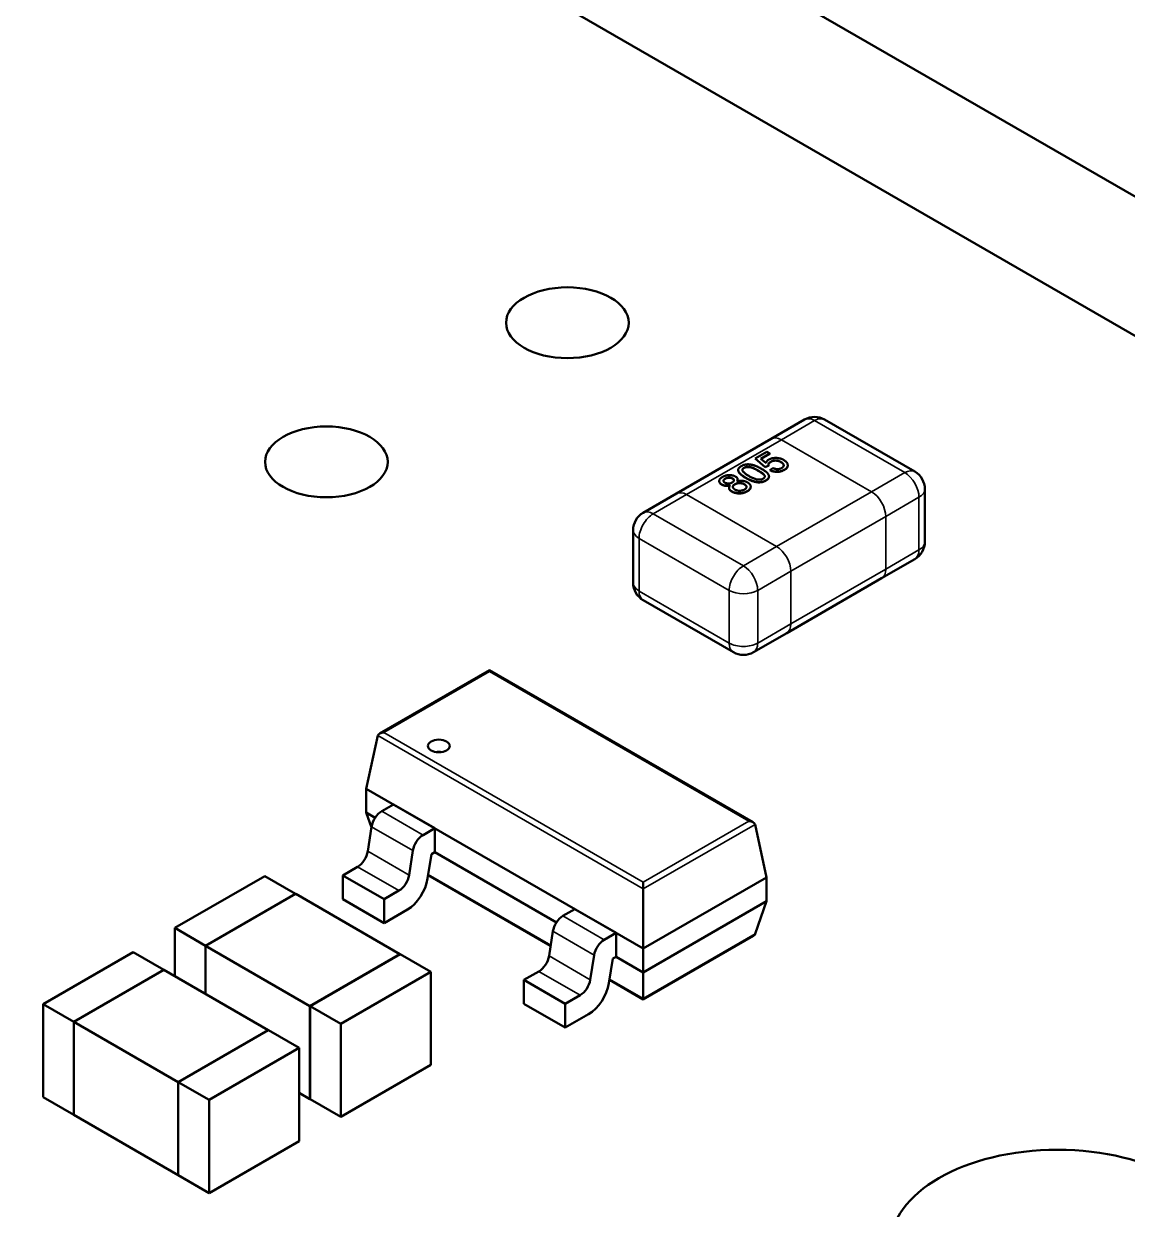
# Model space of a CAD drawing. Header units: millimetres. Extents: x -106 to 841, y -50 to 594.
# Drawn here: x 612.36 to 620.58, y 244.85 to 253.69 of the extents above; entities that cross this region are included whole.
import ezdxf

# ---------------------------------------------------------------- set-up
doc = ezdxf.new("R2010")
doc.units = ezdxf.units.MM
doc.layers.add('Visible (ISO)', color=7, linetype='Continuous', lineweight=50)
doc.layers.add('Visible Narrow (ISO)', color=7, linetype='Continuous', lineweight=35)

msp = doc.modelspace()

# ---------------------------------------------------------------- linework, layer by layer
at = {"layer": 'Visible (ISO)'}
for p, q in [((606.7488, 260.4185), (626.7689, 248.8599)), ((626.3199, 248.0822), (605.8508, 259.9)), ((617.9301, 250.5942), (618.1776, 250.7371)), ((618.3276, 250.7371), (618.9994, 250.3493)), ((617.223, 250.186), (617.9301, 250.5942)), ((617.8108, 250.4485), (617.897, 250.4983)), ((617.9202, 250.4848), (617.8531, 250.4461)), ((617.9202, 250.4832), (617.8543, 250.4451)), ((617.897, 250.4983), (617.9202, 250.4848)), ((617.9202, 250.4848), (617.9202, 250.4832)), ((617.8108, 250.4485), (617.8108, 250.4469)), ((617.8853, 250.384), (617.8108, 250.4485)), ((617.8853, 250.3824), (617.8108, 250.4469)), ((617.8531, 250.4461), (617.8909, 250.4136)), ((617.9109, 250.3961), (617.8853, 250.384)), ((617.9109, 250.3945), (617.8853, 250.3824)), ((617.8853, 250.384), (617.8853, 250.3824)), ((617.9109, 250.3961), (617.9109, 250.3945)), ((617.9257, 250.4234), (617.9257, 250.4218)), ((618.0014, 250.4218), (618.0014, 250.4202)), ((618.0527, 250.3968), (618.0527, 250.3951)), ((617.5873, 250.298), (617.5873, 250.2963)), ((617.6413, 250.2991), (617.6413, 250.2974)), ((617.6832, 250.3614), (617.6832, 250.3598)), ((617.7267, 250.3785), (617.7267, 250.3768)), ((617.7399, 250.304), (617.7399, 250.3023)), ((617.9129, 250.3137), (617.9129, 250.312)), ((617.9202, 250.3611), (617.9412, 250.3759)), ((617.9202, 250.3611), (617.9202, 250.3595)), ((618.0279, 250.3642), (618.0279, 250.3625)), ((617.5422, 250.2795), (617.5422, 250.2779)), ((617.5609, 250.254), (617.5609, 250.2524)), ((617.6149, 250.2296), (617.6149, 250.228)), ((617.659, 250.256), (617.659, 250.2544)), ((617.6793, 250.2924), (617.6793, 250.2907)), ((617.7297, 250.2561), (617.7297, 250.2545)), ((617.7765, 250.2375), (617.7765, 250.2359)), ((617.8319, 250.2712), (617.8319, 250.2696)), ((617.89, 250.2845), (617.89, 250.2829)), ((619.0744, 250.2194), (619.0744, 249.8275)), ((616.9755, 250.0431), (617.223, 250.186)), ((617.6363, 250.2025), (617.6363, 250.2009)), ((617.7503, 250.2039), (617.7503, 250.2022)), ((616.9005, 249.9132), (616.9005, 249.5213)), ((618.7519, 249.5547), (618.9994, 249.6976)), ((618.0448, 249.1464), (618.7519, 249.5547)), ((616.9755, 249.3914), (617.6473, 249.0035)), ((617.7973, 249.0035), (618.0448, 249.1464)), ((615.0113, 248.3977), (615.8306, 248.8708)), ((615.8306, 248.8708), (615.8306, 248.8598)), ((617.7955, 247.7364), (615.8306, 248.8708)), ((614.9114, 247.9869), (614.9982, 248.3823)), ((616.9761, 246.7948), (614.9114, 247.9869)), ((614.9114, 247.8093), (614.9114, 247.9869)), ((615.027, 247.8189), (615.1147, 247.8695)), ((615.4223, 247.6919), (615.1147, 247.8695)), ((614.9783, 247.7707), (614.9114, 247.8093)), ((614.9114, 247.8093), (614.9504, 247.6967)), ((614.9229, 247.5202), (614.9515, 247.7038)), ((615.3346, 247.6413), (615.4223, 247.6919)), ((615.4223, 247.5143), (615.4223, 247.6919)), ((617.8954, 247.3255), (617.8086, 247.7209)), ((615.2305, 247.3426), (615.2591, 247.5262)), ((615.3691, 247.3166), (615.3977, 247.5001)), ((615.3977, 247.5001), (615.4223, 247.5143)), ((616.3289, 246.9909), (615.4223, 247.5143)), ((614.7364, 247.341), (614.8474, 247.4051)), ((613.4851, 246.9487), (614.1561, 247.3361)), ((614.1561, 247.3361), (614.3852, 247.2038)), ((615.044, 247.1634), (614.7364, 247.341)), ((614.7364, 247.1634), (614.7364, 247.341)), ((616.2851, 246.8148), (615.3729, 247.3415)), ((616.9761, 246.7948), (617.8954, 247.3255)), ((616.9761, 247.2899), (616.9761, 247.2403)), ((617.8954, 247.1479), (617.8954, 247.3255)), ((614.3852, 247.2038), (613.7142, 246.8164)), ((613.7149, 246.816), (614.3859, 247.2034)), ((614.3852, 247.203), (614.3852, 247.2038)), ((614.3859, 247.2034), (615.163, 246.7548)), ((615.044, 247.1634), (615.155, 247.2275)), ((616.9761, 246.7948), (616.9761, 247.2403)), ((615.044, 246.9858), (614.7364, 247.1634)), ((615.044, 246.9858), (615.044, 247.1634)), ((616.9761, 246.6172), (617.8954, 247.1479)), ((617.8954, 247.1479), (617.8109, 246.9041)), ((615.044, 246.9858), (615.2182, 247.0864)), ((616.3776, 247.0391), (616.4653, 247.0897)), ((616.7729, 246.9122), (616.4653, 247.0897)), ((613.7142, 246.8164), (613.4851, 246.9487)), ((613.4851, 246.59), (613.4851, 246.9487)), ((616.2735, 246.7404), (616.3021, 246.924)), ((616.6851, 246.8615), (616.7729, 246.9122)), ((616.7729, 246.7346), (616.7729, 246.9122)), ((616.9761, 246.4158), (617.7983, 246.8905)), ((612.5034, 246.3819), (613.1744, 246.7693)), ((613.1744, 246.7693), (613.4035, 246.6371)), ((613.7142, 246.4577), (613.7142, 246.8164)), ((614.492, 246.3673), (613.7149, 246.816)), ((613.7149, 246.4573), (613.7149, 246.816)), ((616.9761, 246.6172), (616.9761, 246.7948)), ((615.163, 246.7548), (614.492, 246.3673)), ((614.4927, 246.3669), (615.1638, 246.7543)), ((615.163, 246.7539), (615.163, 246.7548)), ((615.1638, 246.7543), (615.3928, 246.6221)), ((616.581, 246.5628), (616.6097, 246.7464)), ((616.7196, 246.5368), (616.7483, 246.7204)), ((616.7483, 246.7204), (616.7729, 246.7346)), ((616.9761, 246.6172), (616.7729, 246.7346)), ((613.4035, 246.6371), (612.7325, 246.2496)), ((612.7332, 246.2492), (613.4043, 246.6366)), ((613.4035, 246.6362), (613.4035, 246.6371)), ((613.4043, 246.6366), (614.1814, 246.188)), ((615.3928, 246.6221), (614.7218, 246.2346)), ((615.3928, 245.928), (615.3928, 246.6221)), ((616.087, 246.5612), (616.198, 246.6254)), ((616.9761, 246.6172), (616.9761, 246.4221)), ((616.3946, 246.3836), (616.087, 246.5612)), ((616.087, 246.3836), (616.087, 246.5612)), ((616.9761, 246.4158), (616.7235, 246.5617)), ((616.3946, 246.3836), (616.5056, 246.4478)), ((616.9761, 246.4158), (616.9761, 246.4221)), ((612.7325, 246.2496), (612.5034, 246.3819)), ((612.5034, 245.6879), (612.5034, 246.3819)), ((614.492, 245.6733), (614.492, 246.3673)), ((614.7218, 246.2346), (614.4927, 246.3669)), ((614.4927, 245.6729), (614.4927, 246.3669)), ((616.3946, 246.2061), (616.087, 246.3836)), ((616.3946, 246.2061), (616.3946, 246.3836)), ((612.7325, 245.5556), (612.7325, 246.2496)), ((613.5103, 245.8006), (612.7332, 246.2492)), ((612.7332, 245.5552), (612.7332, 246.2492)), ((614.7218, 245.5406), (614.7218, 246.2346)), ((616.3946, 246.2061), (616.5688, 246.3066)), ((614.1814, 246.188), (613.5103, 245.8006)), ((613.511, 245.8001), (614.1821, 246.1876)), ((614.1814, 246.1871), (614.1814, 246.188)), ((614.1821, 246.1876), (614.4112, 246.0553)), ((614.4112, 246.0553), (613.7401, 245.6679)), ((614.4112, 245.3613), (614.4112, 246.0553)), ((615.3928, 245.928), (614.7218, 245.5406)), ((613.5103, 245.1065), (613.5103, 245.8006)), ((613.7401, 245.6679), (613.511, 245.8001)), ((613.511, 245.1061), (613.511, 245.8001)), ((614.492, 245.6733), (614.4112, 245.72)), ((612.7325, 245.5556), (612.5034, 245.6879)), ((613.7401, 244.9739), (613.7401, 245.6679)), ((614.4927, 245.6737), (614.492, 245.6733)), ((614.7218, 245.5406), (614.4927, 245.6729)), ((612.7332, 245.556), (612.7325, 245.5556)), ((613.5103, 245.1065), (612.7332, 245.5552)), ((614.4112, 245.3613), (613.7401, 244.9739)), ((613.511, 245.1069), (613.5103, 245.1065)), ((613.7401, 244.9739), (613.511, 245.1061))]:
    msp.add_line(p, q, dxfattribs=at)
for centre, start, end in [((618.2526, 250.6072), 60, 120), ((618.9244, 250.2194), 360, 60), ((617.0505, 249.9132), 120, 180), ((618.9244, 249.8275), 300, 360), ((617.0505, 249.5213), 180, 240), ((617.7223, 249.1334), 240, 300)]:
    msp.add_arc(centre, 0.15, start, end, dxfattribs=at)
for centre, major_axis in [((616.4105, 251.4592), (-0.457, 0)), ((614.6144, 250.4222), (-0.457, 0)), ((615.4523, 248.3055), (-0.0812, 0)), ((620.0634, 244.5745), (-1.25, 0))]:
    msp.add_ellipse(centre, major_axis=major_axis, ratio=0.57735, dxfattribs=at)
for centre, major_axis, start_param, end_param in [((615.0438, 248.379), (-0.046, 0), 4.712389, 6.157082), ((615.4523, 248.2148), (-0.0812, 0), 4.450941, 4.973837), ((615.027, 247.7301), (0.0544, 0.0942), 0.785398, 2.160532), ((617.763, 247.7176), (0.046, 0), 0.126104, 1.570796), ((615.3346, 247.5525), (0.0544, 0.0942), 0.785398, 2.160532), ((614.8474, 247.4939), (0.0544, 0.0942), 3.926991, 5.302125), ((615.155, 247.3163), (0.0544, 0.0942), 3.926991, 5.302125), ((615.2182, 247.264), (0.1087, 0.1884), 3.926991, 5.302125), ((616.3776, 246.9503), (0.0544, 0.0942), 0.785398, 2.160532), ((616.6851, 246.7727), (0.0544, 0.0942), 0.785398, 2.160532), ((617.7658, 246.9093), (0.046, 0), 5.497787, 6.085663), ((616.198, 246.7142), (0.0544, 0.0942), 3.926991, 5.302125), ((616.5056, 246.5366), (0.0544, 0.0942), 3.926991, 5.302125), ((616.5688, 246.4842), (0.1087, 0.1884), 3.926991, 5.302125)]:
    msp.add_ellipse(centre, major_axis=major_axis, ratio=0.57735, start_param=start_param, end_param=end_param, dxfattribs=at)
for points, knots in [([(617.7399, 250.304), (617.7373, 250.3055), (617.7323, 250.3084), (617.7251, 250.3129), (617.7185, 250.3173), (617.7126, 250.3216), (617.7072, 250.3257), (617.7024, 250.3298), (617.6981, 250.3338), (617.6944, 250.3377), (617.6912, 250.3415), (617.6886, 250.3452), (617.6865, 250.3489), (617.6849, 250.3525), (617.6838, 250.3561), (617.6832, 250.3595), (617.6831, 250.3629), (617.6836, 250.3663), (617.6846, 250.3695), (617.6861, 250.3728), (617.688, 250.3759), (617.6907, 250.379), (617.6937, 250.3821), (617.6973, 250.385), (617.7014, 250.388), (617.7045, 250.3898), (617.706, 250.3907)], [0, 0, 0, 0, 0.063114, 0.123615, 0.180974, 0.235261, 0.287101, 0.336031, 0.382382, 0.426334, 0.468211, 0.50825, 0.546628, 0.58365, 0.618994, 0.653583, 0.687156, 0.720422, 0.75323, 0.78626, 0.819504, 0.853545, 0.888308, 0.923996, 0.96135, 1, 1, 1, 1]), ([(617.706, 250.3907), (617.7084, 250.392), (617.7132, 250.3946), (617.7209, 250.3978), (617.7291, 250.4004), (617.7376, 250.4023), (617.7462, 250.4036), (617.755, 250.4041), (617.7638, 250.4039), (617.7726, 250.4029), (617.7815, 250.4013), (617.7907, 250.3992), (617.8002, 250.3966), (617.8082, 250.394), (617.8149, 250.3916), (617.8202, 250.3895), (617.8257, 250.3871), (617.8314, 250.3844), (617.8373, 250.3815), (617.8434, 250.3783), (617.8498, 250.3749), (617.8541, 250.3724), (617.8563, 250.3712)], [0, 0, 0, 0, 0.056724, 0.111437, 0.164368, 0.216435, 0.267641, 0.31736, 0.367473, 0.41821, 0.471404, 0.527966, 0.588061, 0.652134, 0.686345, 0.723264, 0.76261, 0.804739, 0.84943, 0.896711, 0.94689, 1, 1, 1, 1]), ([(617.8329, 250.3578), (617.8295, 250.3597), (617.8229, 250.3635), (617.813, 250.3686), (617.8038, 250.3731), (617.7952, 250.3769), (617.7872, 250.38), (617.7797, 250.3824), (617.7728, 250.3841), (617.7664, 250.3851), (617.7605, 250.3855), (617.7549, 250.3856), (617.7495, 250.3853), (617.7444, 250.3847), (617.7395, 250.3837), (617.735, 250.3823), (617.7306, 250.3806), (617.7281, 250.3792), (617.7267, 250.3785)], [0, 0, 0, 0, 0.115629, 0.221541, 0.317048, 0.403151, 0.480181, 0.547649, 0.607036, 0.658652, 0.705723, 0.749804, 0.792587, 0.833874, 0.874768, 0.915223, 0.956881, 1, 1, 1, 1]), ([(617.8329, 250.3562), (617.8295, 250.3581), (617.8229, 250.3619), (617.813, 250.367), (617.8038, 250.3715), (617.7952, 250.3753), (617.7872, 250.3783), (617.7797, 250.3807), (617.7728, 250.3824), (617.7664, 250.3834), (617.7605, 250.3839), (617.7549, 250.384), (617.7495, 250.3837), (617.7444, 250.383), (617.7395, 250.3821), (617.735, 250.3807), (617.7306, 250.379), (617.7281, 250.3776), (617.7267, 250.3768)], [0, 0, 0, 0, 0.115629, 0.221541, 0.317048, 0.403151, 0.480181, 0.547649, 0.607036, 0.658652, 0.705723, 0.749804, 0.792587, 0.833874, 0.874768, 0.915223, 0.956881, 1, 1, 1, 1]), ([(617.8909, 250.4136), (617.8912, 250.4149), (617.8919, 250.4174), (617.8933, 250.4211), (617.8952, 250.4246), (617.8975, 250.4279), (617.9003, 250.4311), (617.9035, 250.434), (617.9071, 250.4368), (617.9098, 250.4384), (617.9112, 250.4393)], [0, 0, 0, 0, 0.136729, 0.268515, 0.395529, 0.52, 0.640496, 0.761236, 0.880107, 1, 1, 1, 1]), ([(617.9257, 250.4234), (617.9239, 250.4224), (617.9206, 250.4203), (617.9164, 250.4169), (617.9133, 250.4135), (617.9113, 250.41), (617.9101, 250.4065), (617.9097, 250.403), (617.9098, 250.3995), (617.9106, 250.3972), (617.9109, 250.3961)], [0, 0, 0, 0, 0.14786, 0.283561, 0.412369, 0.534236, 0.652692, 0.768663, 0.883652, 1, 1, 1, 1]), ([(617.9257, 250.4218), (617.9239, 250.4207), (617.9206, 250.4187), (617.9164, 250.4153), (617.9133, 250.4119), (617.9113, 250.4084), (617.9101, 250.4049), (617.9098, 250.4026), (617.9098, 250.4014)], [0, 0, 0, 0, 0.1478596, 0.2835613, 0.4123694, 0.5342364, 0.6526916, 0.7662321, 0.7662321, 0.7662321, 0.7662321]), ([(617.9112, 250.4393), (617.9131, 250.4403), (617.9168, 250.4423), (617.9229, 250.4449), (617.9293, 250.4471), (617.9359, 250.4489), (617.9429, 250.4502), (617.9502, 250.4511), (617.9578, 250.4516), (617.9656, 250.4517), (617.9734, 250.4513), (617.9811, 250.4505), (617.9886, 250.4492), (617.996, 250.4475), (618.0031, 250.4453), (618.0101, 250.4427), (618.0169, 250.4396), (618.0211, 250.4373), (618.0233, 250.4361)], [0, 0, 0, 0, 0.061997, 0.122088, 0.181375, 0.239508, 0.297836, 0.35688, 0.417282, 0.47964, 0.5425, 0.604962, 0.666991, 0.730216, 0.794173, 0.860458, 0.928578, 1, 1, 1, 1]), ([(618.0014, 250.4218), (617.9999, 250.4227), (617.9969, 250.4243), (617.9923, 250.4265), (617.9876, 250.4283), (617.9829, 250.43), (617.9781, 250.4312), (617.9733, 250.4322), (617.9684, 250.4328), (617.9635, 250.4332), (617.9586, 250.4332), (617.9537, 250.4328), (617.9488, 250.4321), (617.944, 250.4311), (617.9394, 250.4297), (617.9347, 250.428), (617.9301, 250.4259), (617.9272, 250.4243), (617.9257, 250.4234)], [0, 0, 0, 0, 0.072866, 0.141887, 0.207453, 0.270438, 0.331641, 0.390108, 0.448069, 0.505503, 0.562488, 0.619084, 0.676416, 0.735452, 0.796241, 0.860406, 0.928305, 1, 1, 1, 1]), ([(618.0014, 250.4202), (617.9999, 250.4211), (617.9969, 250.4227), (617.9923, 250.4249), (617.9876, 250.4267), (617.9829, 250.4283), (617.9781, 250.4296), (617.9733, 250.4305), (617.9684, 250.4312), (617.9635, 250.4315), (617.9586, 250.4316), (617.9537, 250.4312), (617.9488, 250.4305), (617.944, 250.4295), (617.9394, 250.4281), (617.9347, 250.4263), (617.9301, 250.4242), (617.9272, 250.4226), (617.9257, 250.4218)], [0, 0, 0, 0, 0.072866, 0.141887, 0.207453, 0.270438, 0.331641, 0.390108, 0.448069, 0.505503, 0.562488, 0.619084, 0.676416, 0.735452, 0.796241, 0.860406, 0.928305, 1, 1, 1, 1]), ([(618.0071, 250.3763), (618.0084, 250.3772), (618.0111, 250.3788), (618.0145, 250.3813), (618.0173, 250.384), (618.0195, 250.3868), (618.0212, 250.3896), (618.0221, 250.3925), (618.0226, 250.3955), (618.0224, 250.3985), (618.0217, 250.4016), (618.0204, 250.4046), (618.0186, 250.4076), (618.0162, 250.4105), (618.0133, 250.4134), (618.0098, 250.4163), (618.0059, 250.4192), (618.0029, 250.4209), (618.0014, 250.4218)], [0, 0, 0, 0, 0.065801, 0.128677, 0.188676, 0.247598, 0.304849, 0.361786, 0.419523, 0.478682, 0.53877, 0.598799, 0.660184, 0.722952, 0.787993, 0.855404, 0.926153, 1, 1, 1, 1]), ([(618.0225, 250.3953), (618.0225, 250.3958), (618.0223, 250.3974), (618.0217, 250.3999), (618.0204, 250.403), (618.0186, 250.406), (618.0162, 250.4089), (618.0133, 250.4118), (618.0098, 250.4147), (618.0059, 250.4175), (618.0029, 250.4193), (618.0014, 250.4202)], [0.4480643, 0.4480643, 0.4480643, 0.4480643, 0.4786818, 0.5387695, 0.5987991, 0.6601843, 0.7229515, 0.7879927, 0.8554038, 0.9261531, 1, 1, 1, 1]), ([(618.0233, 250.4361), (618.0252, 250.4349), (618.0291, 250.4326), (618.0343, 250.4288), (618.0389, 250.4249), (618.0429, 250.4209), (618.0461, 250.4167), (618.0487, 250.4124), (618.0508, 250.408), (618.0516, 250.405), (618.0519, 250.4035)], [0, 0, 0, 0, 0.132462, 0.26165, 0.387547, 0.510782, 0.632675, 0.75466, 0.876523, 1, 1, 1, 1]), ([(618.0519, 250.4035), (618.0523, 250.4017), (618.0529, 250.398), (618.0526, 250.3926), (618.0511, 250.3874), (618.0486, 250.3824), (618.0451, 250.3775), (618.0404, 250.3728), (618.0347, 250.3683), (618.0302, 250.3655), (618.0279, 250.3642)], [0, 0, 0, 0, 0.127893, 0.251579, 0.372793, 0.492778, 0.61359, 0.737809, 0.86618, 1, 1, 1, 1]), ([(618.0527, 250.3951), (618.0527, 250.3937), (618.0524, 250.3906), (618.0511, 250.3858), (618.0486, 250.3807), (618.0451, 250.3759), (618.0404, 250.3712), (618.0347, 250.3667), (618.0302, 250.3639), (618.0279, 250.3625)], [0.1556629, 0.1556629, 0.1556629, 0.1556629, 0.2515785, 0.3727928, 0.4927777, 0.6135901, 0.7378086, 0.8661799, 1, 1, 1, 1]), ([(617.5609, 250.254), (617.5594, 250.255), (617.5563, 250.2568), (617.5524, 250.2599), (617.5491, 250.263), (617.5465, 250.2663), (617.5444, 250.2698), (617.543, 250.2734), (617.5422, 250.2771), (617.5421, 250.2809), (617.5427, 250.2848), (617.5438, 250.2886), (617.5458, 250.2924), (617.5485, 250.296), (617.5518, 250.2996), (617.5559, 250.3032), (617.5606, 250.3066), (617.5642, 250.3088), (617.566, 250.3099)], [0, 0, 0, 0, 0.062131, 0.121966, 0.18057, 0.238576, 0.296, 0.354359, 0.413781, 0.475098, 0.53728, 0.598918, 0.661235, 0.724322, 0.789217, 0.856397, 0.926508, 1, 1, 1, 1]), ([(617.566, 250.3099), (617.568, 250.311), (617.5718, 250.313), (617.5778, 250.3158), (617.5839, 250.3181), (617.5903, 250.3201), (617.5967, 250.3216), (617.6033, 250.3227), (617.6101, 250.3235), (617.6169, 250.3237), (617.6236, 250.3237), (617.6302, 250.3232), (617.6365, 250.3224), (617.6425, 250.3212), (617.6483, 250.3197), (617.6538, 250.3178), (617.6591, 250.3155), (617.6623, 250.3138), (617.6639, 250.3129)], [0, 0, 0, 0, 0.073201, 0.142587, 0.209625, 0.274883, 0.337931, 0.400462, 0.462501, 0.525005, 0.586689, 0.646813, 0.705215, 0.762881, 0.820728, 0.879295, 0.938511, 1, 1, 1, 1]), ([(617.5873, 250.298), (617.5862, 250.2973), (617.5842, 250.2961), (617.5816, 250.2941), (617.5792, 250.2922), (617.5773, 250.2902), (617.5759, 250.2881), (617.5749, 250.286), (617.5742, 250.284), (617.5739, 250.2812), (617.5745, 250.2778), (617.5764, 250.274), (617.5797, 250.2704), (617.5827, 250.2684), (617.5843, 250.2674)], [0, 0, 0, 0, 0.076236, 0.148618, 0.218239, 0.284252, 0.348258, 0.410656, 0.472862, 0.534195, 0.653476, 0.767767, 0.881713, 1, 1, 1, 1]), ([(617.5873, 250.2963), (617.5862, 250.2957), (617.5842, 250.2945), (617.5816, 250.2925), (617.5792, 250.2906), (617.5773, 250.2885), (617.5759, 250.2865), (617.5749, 250.2844), (617.5743, 250.2826), (617.5741, 250.2814), (617.5741, 250.2809)], [0, 0, 0, 0, 0.0762359, 0.1486181, 0.2182394, 0.2842517, 0.3482575, 0.4106562, 0.4728624, 0.5137338, 0.5137338, 0.5137338, 0.5137338]), ([(617.6413, 250.2991), (617.6394, 250.3), (617.6358, 250.3019), (617.6294, 250.304), (617.6225, 250.3052), (617.6165, 250.3055), (617.6116, 250.3054), (617.6079, 250.3051), (617.6043, 250.3045), (617.6008, 250.3036), (617.5973, 250.3026), (617.5939, 250.3013), (617.5905, 250.2998), (617.5884, 250.2986), (617.5873, 250.298)], [0, 0, 0, 0, 0.123386, 0.241435, 0.357449, 0.476714, 0.53789, 0.59927, 0.660352, 0.723007, 0.787876, 0.85536, 0.925373, 1, 1, 1, 1]), ([(617.6413, 250.2974), (617.6394, 250.2984), (617.6358, 250.3003), (617.6294, 250.3023), (617.6225, 250.3036), (617.6165, 250.3039), (617.6116, 250.3038), (617.6079, 250.3034), (617.6043, 250.3028), (617.6008, 250.302), (617.5973, 250.301), (617.5939, 250.2996), (617.5905, 250.2981), (617.5884, 250.2969), (617.5873, 250.2963)], [0, 0, 0, 0, 0.123386, 0.241435, 0.357449, 0.476714, 0.53789, 0.59927, 0.660352, 0.723007, 0.787876, 0.85536, 0.925373, 1, 1, 1, 1]), ([(617.6387, 250.2685), (617.6398, 250.2692), (617.6419, 250.2704), (617.6445, 250.2724), (617.6469, 250.2743), (617.6488, 250.2763), (617.6502, 250.2784), (617.6512, 250.2804), (617.6519, 250.2825), (617.6521, 250.2852), (617.6515, 250.2886), (617.6495, 250.2924), (617.6461, 250.296), (617.6429, 250.298), (617.6413, 250.2991)], [0, 0, 0, 0, 0.076843, 0.149839, 0.218379, 0.284997, 0.347658, 0.409847, 0.469936, 0.53042, 0.648752, 0.763775, 0.878749, 1, 1, 1, 1]), ([(617.6519, 250.2837), (617.6519, 250.2848), (617.6514, 250.2872), (617.6495, 250.2908), (617.6461, 250.2944), (617.6429, 250.2964), (617.6413, 250.2974)], [0.5524934, 0.5524934, 0.5524934, 0.5524934, 0.6487517, 0.7637749, 0.8787495, 1, 1, 1, 1]), ([(617.6639, 250.3129), (617.6659, 250.3117), (617.6697, 250.3093), (617.674, 250.3053), (617.6772, 250.3011), (617.679, 250.2966), (617.6795, 250.2919), (617.6786, 250.287), (617.6764, 250.2818), (617.6739, 250.2785), (617.6726, 250.2768)], [0, 0, 0, 0, 0.124835, 0.244778, 0.360989, 0.477964, 0.596922, 0.721591, 0.855098, 1, 1, 1, 1]), ([(617.7399, 250.3023), (617.7373, 250.3039), (617.7323, 250.3068), (617.7251, 250.3113), (617.7185, 250.3156), (617.7126, 250.3199), (617.7072, 250.3241), (617.7024, 250.3282), (617.6981, 250.3321), (617.6944, 250.336), (617.6912, 250.3398), (617.6886, 250.3436), (617.6865, 250.3473), (617.6849, 250.3509), (617.6838, 250.3544), (617.6833, 250.3574), (617.6832, 250.3592), (617.6832, 250.3598)], [0, 0, 0, 0, 0.0631145, 0.1236146, 0.1809737, 0.2352615, 0.2871007, 0.3360307, 0.3823823, 0.4263341, 0.4682107, 0.5082496, 0.5466283, 0.5836495, 0.6189943, 0.653583, 0.6721608, 0.6721608, 0.6721608, 0.6721608]), ([(617.7267, 250.3785), (617.7256, 250.3778), (617.7233, 250.3764), (617.7204, 250.374), (617.7181, 250.3715), (617.7163, 250.3689), (617.7152, 250.3662), (617.7145, 250.3634), (617.7145, 250.3604), (617.7148, 250.3584), (617.715, 250.3573)], [0, 0, 0, 0, 0.127665, 0.251739, 0.372753, 0.492147, 0.61407, 0.737197, 0.865607, 1, 1, 1, 1]), ([(617.7267, 250.3768), (617.7256, 250.3761), (617.7233, 250.3747), (617.7204, 250.3724), (617.7181, 250.3699), (617.7163, 250.3673), (617.7152, 250.3646), (617.7146, 250.3624), (617.7145, 250.3612), (617.7145, 250.361)], [0, 0, 0, 0, 0.1276648, 0.2517386, 0.3727533, 0.4921468, 0.6140696, 0.7371973, 0.7722244, 0.7722244, 0.7722244, 0.7722244]), ([(617.715, 250.3573), (617.7156, 250.356), (617.7168, 250.3532), (617.7201, 250.3489), (617.7244, 250.3444), (617.7298, 250.3395), (617.7365, 250.3344), (617.7442, 250.329), (617.7532, 250.3233), (617.7597, 250.3195), (617.7631, 250.3175)], [0, 0, 0, 0, 0.083888, 0.177154, 0.282514, 0.3994, 0.529491, 0.672802, 0.829536, 1, 1, 1, 1]), ([(617.8319, 250.2712), (617.8284, 250.2716), (617.8211, 250.2723), (617.8104, 250.2745), (617.7992, 250.2774), (617.7879, 250.2811), (617.7762, 250.2857), (617.7642, 250.291), (617.752, 250.2972), (617.744, 250.3016), (617.7399, 250.304)], [0, 0, 0, 0, 0.097421, 0.200886, 0.311172, 0.429798, 0.55774, 0.694715, 0.84213, 1, 1, 1, 1]), ([(617.8319, 250.2696), (617.8284, 250.2699), (617.8211, 250.2707), (617.8104, 250.2729), (617.7992, 250.2758), (617.7879, 250.2795), (617.7762, 250.284), (617.7642, 250.2894), (617.752, 250.2955), (617.744, 250.3), (617.7399, 250.3023)], [0, 0, 0, 0, 0.097421, 0.200886, 0.311172, 0.429798, 0.55774, 0.694715, 0.84213, 1, 1, 1, 1]), ([(617.7631, 250.3175), (617.7666, 250.3155), (617.7733, 250.3116), (617.7833, 250.3064), (617.7928, 250.3019), (617.8015, 250.298), (617.8096, 250.2949), (617.8171, 250.2926), (617.824, 250.2909), (617.8304, 250.2901), (617.8363, 250.2897), (617.8418, 250.2897), (617.847, 250.29), (617.852, 250.2907), (617.8567, 250.2916), (617.8612, 250.293), (617.8653, 250.2946), (617.8678, 250.296), (617.869, 250.2966)], [0, 0, 0, 0, 0.118406, 0.226654, 0.324092, 0.411705, 0.489026, 0.556909, 0.616233, 0.667349, 0.713512, 0.757697, 0.799493, 0.839976, 0.879886, 0.919149, 0.959227, 1, 1, 1, 1]), ([(617.869, 250.2966), (617.8702, 250.2973), (617.8725, 250.2988), (617.8754, 250.3012), (617.8776, 250.3037), (617.8793, 250.3064), (617.8804, 250.3093), (617.881, 250.3123), (617.881, 250.3155), (617.8804, 250.319), (617.8788, 250.3226), (617.8759, 250.3266), (617.8718, 250.331), (617.8665, 250.3357), (617.8599, 250.3407), (617.8521, 250.3461), (617.843, 250.3519), (617.8364, 250.3558), (617.8329, 250.3578)], [0, 0, 0, 0, 0.040782, 0.08087, 0.120268, 0.160187, 0.20046, 0.242265, 0.286459, 0.332952, 0.384431, 0.443389, 0.511681, 0.58902, 0.676245, 0.773705, 0.881568, 1, 1, 1, 1]), ([(617.8809, 250.3131), (617.8809, 250.3133), (617.8808, 250.3147), (617.8804, 250.3173), (617.8788, 250.321), (617.8759, 250.325), (617.8718, 250.3293), (617.8665, 250.334), (617.8599, 250.3391), (617.8521, 250.3445), (617.843, 250.3502), (617.8364, 250.3541), (617.8329, 250.3562)], [0.2756097, 0.2756097, 0.2756097, 0.2756097, 0.2864593, 0.3329521, 0.3844305, 0.4433891, 0.5116815, 0.58902, 0.6762452, 0.7737052, 0.8815678, 1, 1, 1, 1]), ([(617.8563, 250.3712), (617.8588, 250.3697), (617.8638, 250.3667), (617.8709, 250.3623), (617.8774, 250.358), (617.8834, 250.3538), (617.8887, 250.3496), (617.8936, 250.3455), (617.8979, 250.3415), (617.9016, 250.3376), (617.9047, 250.3338), (617.9074, 250.3301), (617.9096, 250.3265), (617.9111, 250.3228), (617.9122, 250.3193), (617.9129, 250.3158), (617.913, 250.3124), (617.9125, 250.3091), (617.9115, 250.3058), (617.91, 250.3025), (617.908, 250.2994), (617.9055, 250.2963), (617.9023, 250.2932), (617.8988, 250.2902), (617.8946, 250.2873), (617.8915, 250.2855), (617.89, 250.2845)], [0, 0, 0, 0, 0.062874, 0.122837, 0.179657, 0.23396, 0.285595, 0.334513, 0.380905, 0.424895, 0.466529, 0.506488, 0.545032, 0.581831, 0.617448, 0.652067, 0.68588, 0.719175, 0.752182, 0.78524, 0.818656, 0.852548, 0.887626, 0.923635, 0.961022, 1, 1, 1, 1]), ([(617.9129, 250.312), (617.9129, 250.3116), (617.9128, 250.3101), (617.9125, 250.3074), (617.9115, 250.3041), (617.91, 250.3009), (617.908, 250.2978), (617.9055, 250.2946), (617.9023, 250.2916), (617.8988, 250.2886), (617.8946, 250.2857), (617.8915, 250.2838), (617.89, 250.2829)], [0.6734257, 0.6734257, 0.6734257, 0.6734257, 0.6858797, 0.7191746, 0.7521816, 0.7852402, 0.8186564, 0.8525477, 0.8876263, 0.9236351, 0.9610218, 1, 1, 1, 1]), ([(618.0279, 250.3642), (618.0259, 250.363), (618.022, 250.3609), (618.0157, 250.358), (618.0093, 250.3556), (618.0027, 250.3536), (617.996, 250.3519), (617.989, 250.3508), (617.9819, 250.3499), (617.9748, 250.3496), (617.9675, 250.3496), (617.9604, 250.35), (617.9533, 250.3509), (617.9464, 250.3521), (617.9396, 250.3538), (617.933, 250.3559), (617.9265, 250.3583), (617.9223, 250.3602), (617.9202, 250.3611)], [0, 0, 0, 0, 0.069298, 0.135561, 0.199671, 0.261716, 0.322662, 0.382907, 0.443032, 0.503501, 0.563724, 0.62398, 0.683629, 0.743848, 0.805192, 0.867649, 0.932778, 1, 1, 1, 1]), ([(618.0279, 250.3625), (618.0259, 250.3614), (618.022, 250.3593), (618.0157, 250.3564), (618.0093, 250.354), (618.0027, 250.3519), (617.996, 250.3503), (617.989, 250.3491), (617.9819, 250.3483), (617.9748, 250.3479), (617.9675, 250.348), (617.9604, 250.3484), (617.9533, 250.3493), (617.9464, 250.3505), (617.9396, 250.3522), (617.933, 250.3542), (617.9265, 250.3566), (617.9223, 250.3585), (617.9202, 250.3595)], [0, 0, 0, 0, 0.069298, 0.135561, 0.199671, 0.261716, 0.322662, 0.382907, 0.443032, 0.503501, 0.563724, 0.62398, 0.683629, 0.743848, 0.805192, 0.867649, 0.932778, 1, 1, 1, 1]), ([(617.9412, 250.3759), (617.9427, 250.3753), (617.9457, 250.3741), (617.9503, 250.3725), (617.9548, 250.3711), (617.9593, 250.37), (617.9637, 250.3692), (617.968, 250.3685), (617.9723, 250.3682), (617.9765, 250.3681), (617.9806, 250.3682), (617.9847, 250.3687), (617.9886, 250.3693), (617.9925, 250.3702), (617.9963, 250.3714), (618, 250.3728), (618.0036, 250.3745), (618.0059, 250.3757), (618.0071, 250.3763)], [0, 0, 0, 0, 0.077361, 0.15048, 0.219977, 0.286681, 0.349678, 0.41068, 0.469427, 0.526756, 0.583142, 0.638824, 0.695263, 0.752696, 0.810849, 0.871356, 0.934436, 1, 1, 1, 1]), ([(617.5609, 250.2524), (617.5594, 250.2534), (617.5563, 250.2552), (617.5524, 250.2582), (617.5491, 250.2614), (617.5465, 250.2647), (617.5444, 250.2681), (617.543, 250.2717), (617.5423, 250.275), (617.5422, 250.2771), (617.5422, 250.2779)], [0, 0, 0, 0, 0.0621314, 0.1219658, 0.1805702, 0.238576, 0.2960002, 0.354359, 0.4137812, 0.4534439, 0.4534439, 0.4534439, 0.4534439]), ([(617.6246, 250.249), (617.6215, 250.2483), (617.6157, 250.2468), (617.6066, 250.2454), (617.598, 250.2448), (617.5897, 250.2451), (617.5818, 250.2462), (617.5743, 250.2481), (617.5673, 250.2507), (617.5631, 250.2529), (617.5609, 250.254)], [0, 0, 0, 0, 0.145359, 0.278702, 0.403602, 0.521669, 0.637521, 0.753704, 0.873213, 1, 1, 1, 1]), ([(617.6226, 250.2469), (617.6202, 250.2463), (617.6149, 250.245), (617.6066, 250.2437), (617.598, 250.2432), (617.5897, 250.2435), (617.5818, 250.2446), (617.5743, 250.2464), (617.5673, 250.249), (617.5631, 250.2513), (617.5609, 250.2524)], [0.0321177, 0.0321177, 0.0321177, 0.0321177, 0.1453592, 0.2787018, 0.4036022, 0.5216688, 0.6375207, 0.7537042, 0.8732128, 1, 1, 1, 1]), ([(617.5843, 250.2674), (617.5862, 250.2664), (617.5899, 250.2644), (617.5965, 250.2623), (617.6033, 250.261), (617.6093, 250.2606), (617.6141, 250.2608), (617.6178, 250.2611), (617.6214, 250.2617), (617.6249, 250.2626), (617.6285, 250.2637), (617.6319, 250.2651), (617.6354, 250.2667), (617.6376, 250.2679), (617.6387, 250.2685)], [0, 0, 0, 0, 0.127394, 0.246182, 0.361268, 0.47714, 0.536327, 0.595672, 0.656619, 0.718836, 0.783582, 0.851588, 0.923927, 1, 1, 1, 1]), ([(617.6363, 250.2025), (617.6348, 250.2033), (617.632, 250.205), (617.6282, 250.2077), (617.625, 250.2104), (617.6221, 250.2132), (617.6197, 250.216), (617.6178, 250.2189), (617.6164, 250.2218), (617.6154, 250.2248), (617.6149, 250.2279), (617.6148, 250.2309), (617.6153, 250.2339), (617.6161, 250.237), (617.6176, 250.24), (617.6194, 250.243), (617.6218, 250.2461), (617.6237, 250.248), (617.6246, 250.249)], [0, 0, 0, 0, 0.069834, 0.137027, 0.201482, 0.26454, 0.325973, 0.386386, 0.445761, 0.505612, 0.565114, 0.62475, 0.684179, 0.744219, 0.805179, 0.868395, 0.933204, 1, 1, 1, 1]), ([(617.6363, 250.2009), (617.6348, 250.2017), (617.632, 250.2034), (617.6282, 250.206), (617.625, 250.2088), (617.6221, 250.2115), (617.6197, 250.2144), (617.6178, 250.2172), (617.6164, 250.2202), (617.6154, 250.2232), (617.6149, 250.2258), (617.6149, 250.2274), (617.6149, 250.228)], [0, 0, 0, 0, 0.0698341, 0.1370265, 0.2014823, 0.2645399, 0.3259726, 0.3863863, 0.4457608, 0.5056119, 0.5651144, 0.5995897, 0.5995897, 0.5995897, 0.5995897]), ([(617.659, 250.256), (617.6577, 250.2552), (617.6552, 250.2537), (617.652, 250.2513), (617.6492, 250.2489), (617.647, 250.2463), (617.6453, 250.2438), (617.6442, 250.2411), (617.6436, 250.2384), (617.6435, 250.2357), (617.6439, 250.233), (617.6448, 250.2304), (617.646, 250.2278), (617.6478, 250.2253), (617.6499, 250.2229), (617.6526, 250.2206), (617.6556, 250.2183), (617.6579, 250.2169), (617.6591, 250.2162)], [0, 0, 0, 0, 0.070952, 0.139089, 0.20356, 0.266424, 0.327517, 0.387861, 0.447899, 0.508819, 0.569482, 0.629036, 0.688378, 0.748068, 0.80863, 0.870231, 0.933683, 1, 1, 1, 1]), ([(617.659, 250.2544), (617.6577, 250.2536), (617.6552, 250.2521), (617.652, 250.2497), (617.6492, 250.2472), (617.647, 250.2447), (617.6453, 250.2421), (617.6442, 250.2395), (617.6437, 250.2374), (617.6436, 250.2362), (617.6436, 250.2359)], [0, 0, 0, 0, 0.0709525, 0.1390889, 0.2035598, 0.2664238, 0.3275166, 0.3878609, 0.4478988, 0.4682622, 0.4682622, 0.4682622, 0.4682622]), ([(617.7297, 250.2561), (617.7284, 250.2568), (617.7259, 250.2582), (617.7219, 250.26), (617.7177, 250.2615), (617.7134, 250.2628), (617.7089, 250.2638), (617.7044, 250.2646), (617.6997, 250.265), (617.6949, 250.2652), (617.6901, 250.2652), (617.6853, 250.2647), (617.6806, 250.2641), (617.6761, 250.263), (617.6716, 250.2617), (617.6672, 250.2601), (617.663, 250.2582), (617.6603, 250.2568), (617.659, 250.256)], [0, 0, 0, 0, 0.066616, 0.130424, 0.192671, 0.252969, 0.31288, 0.3722, 0.431927, 0.492422, 0.552771, 0.613262, 0.673556, 0.73432, 0.796858, 0.861769, 0.928863, 1, 1, 1, 1]), ([(617.7297, 250.2545), (617.7284, 250.2552), (617.7259, 250.2565), (617.7219, 250.2584), (617.7177, 250.2599), (617.7134, 250.2612), (617.7089, 250.2622), (617.7044, 250.263), (617.6997, 250.2634), (617.6949, 250.2636), (617.6901, 250.2635), (617.6853, 250.2631), (617.6806, 250.2625), (617.6761, 250.2614), (617.6716, 250.2601), (617.6672, 250.2585), (617.663, 250.2566), (617.6603, 250.2551), (617.659, 250.2544)], [0, 0, 0, 0, 0.066616, 0.130424, 0.192671, 0.252969, 0.31288, 0.3722, 0.431927, 0.492422, 0.552771, 0.613262, 0.673556, 0.73432, 0.796858, 0.861769, 0.928863, 1, 1, 1, 1]), ([(617.6591, 250.2162), (617.6606, 250.2153), (617.6637, 250.2137), (617.6689, 250.2115), (617.6744, 250.2097), (617.6802, 250.2081), (617.6864, 250.207), (617.6929, 250.2066), (617.6996, 250.2069), (617.7062, 250.2078), (617.7127, 250.2093), (617.7188, 250.2112), (617.7245, 250.2134), (617.7278, 250.2152), (617.7295, 250.2161)], [0, 0, 0, 0, 0.079823, 0.159857, 0.239733, 0.321365, 0.402584, 0.483266, 0.566017, 0.653071, 0.741856, 0.828591, 0.914281, 1, 1, 1, 1]), ([(617.6726, 250.2768), (617.6745, 250.2773), (617.678, 250.2783), (617.6835, 250.2794), (617.6889, 250.2804), (617.6943, 250.2811), (617.6997, 250.2815), (617.705, 250.2817), (617.7103, 250.2816), (617.7155, 250.2812), (617.7207, 250.2806), (617.7257, 250.2797), (617.7307, 250.2785), (617.7355, 250.2772), (617.7401, 250.2756), (617.7447, 250.2737), (617.7491, 250.2717), (617.7519, 250.2701), (617.7533, 250.2693)], [0, 0, 0, 0, 0.069013, 0.135236, 0.199611, 0.262419, 0.323723, 0.383765, 0.443773, 0.503795, 0.563823, 0.623484, 0.683469, 0.743591, 0.805727, 0.868616, 0.933278, 1, 1, 1, 1]), ([(617.6793, 250.2907), (617.6793, 250.2906), (617.6793, 250.2888), (617.6786, 250.2853), (617.6767, 250.2809), (617.6749, 250.2782), (617.6741, 250.2772)], [0.5857582, 0.5857582, 0.5857582, 0.5857582, 0.5969221, 0.7215908, 0.8550979, 0.9429405, 0.9429405, 0.9429405, 0.9429405]), ([(617.7295, 250.2161), (617.7308, 250.2169), (617.7333, 250.2184), (617.7366, 250.2208), (617.7394, 250.2233), (617.7417, 250.2258), (617.7433, 250.2284), (617.7445, 250.231), (617.7452, 250.2337), (617.7453, 250.2364), (617.745, 250.2391), (617.7441, 250.2418), (617.7429, 250.2444), (617.7412, 250.2469), (617.7389, 250.2493), (617.7363, 250.2517), (617.7332, 250.2539), (617.7309, 250.2554), (617.7297, 250.2561)], [0, 0, 0, 0, 0.071837, 0.139558, 0.204923, 0.267827, 0.328547, 0.388755, 0.44803, 0.508601, 0.569321, 0.628512, 0.687493, 0.747078, 0.807703, 0.86971, 0.933428, 1, 1, 1, 1]), ([(617.7452, 250.235), (617.7452, 250.2359), (617.745, 250.2376), (617.7441, 250.2402), (617.7429, 250.2427), (617.7412, 250.2452), (617.7389, 250.2477), (617.7363, 250.25), (617.7332, 250.2523), (617.7309, 250.2537), (617.7297, 250.2545)], [0.5136984, 0.5136984, 0.5136984, 0.5136984, 0.5693213, 0.6285119, 0.6874933, 0.7470783, 0.8077025, 0.8697098, 0.9334283, 1, 1, 1, 1]), ([(617.7533, 250.2693), (617.7552, 250.2682), (617.7588, 250.266), (617.7635, 250.2623), (617.7676, 250.2586), (617.7709, 250.2546), (617.7735, 250.2506), (617.7753, 250.2463), (617.7763, 250.2419), (617.7767, 250.2374), (617.7762, 250.2329), (617.775, 250.2284), (617.7729, 250.224), (617.77, 250.2197), (617.7663, 250.2156), (617.7618, 250.2115), (617.7564, 250.2076), (617.7523, 250.2051), (617.7503, 250.2039)], [0, 0, 0, 0, 0.0636, 0.125297, 0.185569, 0.244698, 0.303717, 0.36292, 0.4233, 0.485177, 0.547083, 0.608525, 0.669965, 0.732299, 0.79565, 0.861055, 0.929122, 1, 1, 1, 1]), ([(617.7765, 250.2359), (617.7765, 250.2359), (617.7765, 250.2343), (617.7762, 250.2312), (617.775, 250.2268), (617.7729, 250.2224), (617.77, 250.2181), (617.7663, 250.2139), (617.7618, 250.2099), (617.7564, 250.206), (617.7523, 250.2035), (617.7503, 250.2022)], [0.4831903, 0.4831903, 0.4831903, 0.4831903, 0.4851773, 0.5470834, 0.6085248, 0.6699649, 0.7322994, 0.7956503, 0.8610555, 0.9291221, 1, 1, 1, 1]), ([(617.89, 250.2845), (617.8878, 250.2833), (617.8836, 250.2811), (617.8768, 250.2781), (617.8698, 250.2756), (617.8627, 250.2736), (617.8552, 250.2723), (617.8476, 250.2714), (617.8398, 250.2709), (617.8346, 250.2711), (617.8319, 250.2712)], [0, 0, 0, 0, 0.137903, 0.268873, 0.395178, 0.517089, 0.636743, 0.756222, 0.876628, 1, 1, 1, 1]), ([(617.89, 250.2829), (617.8878, 250.2817), (617.8836, 250.2794), (617.8768, 250.2764), (617.8698, 250.274), (617.8627, 250.272), (617.8552, 250.2706), (617.8476, 250.2698), (617.8398, 250.2693), (617.8346, 250.2695), (617.8319, 250.2696)], [0, 0, 0, 0, 0.137903, 0.268873, 0.395178, 0.517089, 0.636743, 0.756222, 0.876628, 1, 1, 1, 1]), ([(617.7503, 250.2039), (617.7481, 250.2027), (617.7438, 250.2003), (617.737, 250.1972), (617.73, 250.1946), (617.7228, 250.1925), (617.7154, 250.1908), (617.7078, 250.1896), (617.7, 250.1889), (617.6921, 250.1887), (617.6843, 250.1889), (617.6766, 250.1895), (617.6692, 250.1906), (617.6621, 250.1921), (617.6552, 250.194), (617.6486, 250.1964), (617.6422, 250.1992), (617.6383, 250.2014), (617.6363, 250.2025)], [0, 0, 0, 0, 0.070442, 0.138089, 0.203178, 0.266139, 0.327929, 0.38919, 0.450254, 0.512347, 0.573843, 0.633933, 0.69346, 0.752479, 0.812386, 0.87307, 0.935184, 1, 1, 1, 1]), ([(617.7503, 250.2022), (617.7481, 250.201), (617.7438, 250.1987), (617.737, 250.1956), (617.73, 250.193), (617.7228, 250.1909), (617.7154, 250.1892), (617.7078, 250.188), (617.7, 250.1873), (617.6921, 250.187), (617.6843, 250.1872), (617.6766, 250.1879), (617.6692, 250.189), (617.6621, 250.1905), (617.6552, 250.1924), (617.6486, 250.1948), (617.6422, 250.1976), (617.6383, 250.1997), (617.6363, 250.2009)], [0, 0, 0, 0, 0.070442, 0.138089, 0.203178, 0.266139, 0.327929, 0.38919, 0.450254, 0.512347, 0.573843, 0.633933, 0.69346, 0.752479, 0.812386, 0.87307, 0.935184, 1, 1, 1, 1])]:
    msp.add_open_spline(points, degree=3, knots=knots, dxfattribs=at)
at = {"layer": 'Visible Narrow (ISO)'}
for p, q in [((618.2526, 250.7297), (618.0051, 250.5868)), ((618.9244, 250.3419), (618.2526, 250.7297)), ((618.0051, 250.5868), (617.298, 250.1786)), ((618.0051, 250.5868), (618.6769, 250.199)), ((617.8329, 250.3578), (617.8329, 250.3562)), ((618.6769, 250.199), (618.9244, 250.3419)), ((617.298, 250.1786), (617.0505, 250.0357)), ((617.9698, 249.7907), (617.298, 250.1786)), ((617.9698, 249.7907), (618.6769, 250.199)), ((619.0304, 250.1582), (618.783, 250.0153)), ((619.0304, 249.7662), (619.0304, 250.1582)), ((617.0505, 250.0357), (617.7223, 249.6478)), ((618.783, 250.0153), (618.0758, 249.607)), ((618.783, 249.6233), (618.783, 250.0153)), ((617.6162, 249.4641), (616.9445, 249.852)), ((616.9445, 249.852), (616.9445, 249.46)), ((617.7223, 249.6478), (617.9698, 249.7907)), ((618.783, 249.6233), (619.0304, 249.7662)), ((618.0758, 249.607), (617.8284, 249.4641)), ((618.0758, 249.2151), (618.783, 249.6233)), ((618.0758, 249.607), (618.0758, 249.2151)), ((616.9445, 249.46), (617.6162, 249.0722)), ((617.6162, 249.0722), (617.6162, 249.4641)), ((617.8284, 249.4641), (617.8284, 249.0722)), ((617.8284, 249.0722), (618.0758, 249.2151)), ((615.0438, 248.4055), (615.8306, 248.8598)), ((617.763, 247.7441), (615.8306, 248.8598)), ((616.9761, 247.2403), (614.9982, 248.3823)), ((616.9761, 247.2899), (615.0438, 248.4055)), ((615.3346, 247.6413), (615.027, 247.8189)), ((616.9761, 247.2899), (617.763, 247.7441)), ((615.2591, 247.5262), (614.9515, 247.7038)), ((616.9761, 247.2403), (617.8086, 247.7209)), ((615.2305, 247.3426), (614.9229, 247.5202)), ((615.155, 247.2275), (614.8474, 247.4051)), ((616.286, 246.8206), (615.3738, 247.3472)), ((616.6851, 246.8615), (616.3776, 247.0391)), ((616.6097, 246.7464), (616.3021, 246.924)), ((616.9761, 246.4221), (617.8109, 246.9041)), ((616.581, 246.5628), (616.2735, 246.7404)), ((616.5056, 246.4478), (616.198, 246.6254)), ((616.9761, 246.4221), (616.7244, 246.5675))]:
    msp.add_line(p, q, dxfattribs=at)
for centre, major_axis, start_param, end_param in [((618.2526, 250.6072), (-0.075, 0.1299), 5.497787, 6.283185), ((618.2526, 250.6072), (0.075, 0.1299), 0, 0.785398), ((618.0051, 250.4643), (-0.075, 0.1299), 5.497787, 6.283185), ((618.9244, 250.2194), (0.075, 0.1299), 0, 0.785398), ((618.9244, 250.2194), (-0.075, 0.1299), 3.926991, 5.497787), ((618.9244, 250.2194), (0.15, 0), 5.497787, 6.283185), ((617.298, 250.0561), (-0.075, 0.1299), 5.497787, 6.283185), ((618.6769, 250.0765), (0.075, -0.1299), 0.785398, 2.356194), ((617.0505, 249.9132), (0.075, 0.1299), 0.785398, 2.356195), ((617.0505, 249.9132), (-0.075, 0.1299), 5.497787, 6.283185), ((617.0505, 249.9132), (-0.15, 0), 0, 0.785398), ((617.9698, 249.6683), (-0.075, 0.1299), 3.926991, 5.497787), ((618.9244, 249.8275), (0.075, -0.1299), 0, 0.785398), ((618.9244, 249.8275), (0.15, 0), 5.497787, 6.283185), ((617.7223, 249.5254), (0.075, 0.1299), 0.785398, 2.356195), ((617.7223, 249.5254), (-0.075, 0.1299), 3.926991, 5.497787), ((618.6769, 249.6846), (0.075, -0.1299), 0, 0.785398), ((617.0505, 249.5213), (-0.15, 0), 0, 0.785398), ((617.0505, 249.5213), (-0.075, -0.1299), 5.497787, 6.283185), ((617.7223, 249.5254), (0.15, 0), 3.926991, 5.497787), ((617.9698, 249.2763), (0.075, -0.1299), 0, 0.785398), ((617.7223, 249.1334), (-0.15, 0), 0.785398, 2.356195), ((617.7223, 249.1334), (-0.075, -0.1299), 5.497787, 6.283185), ((617.7223, 249.1334), (0.075, -0.1299), 0, 0.785398)]:
    msp.add_ellipse(centre, major_axis=major_axis, ratio=0.57735, start_param=start_param, end_param=end_param, dxfattribs=at)

doc.saveas('drawing.dxf')
